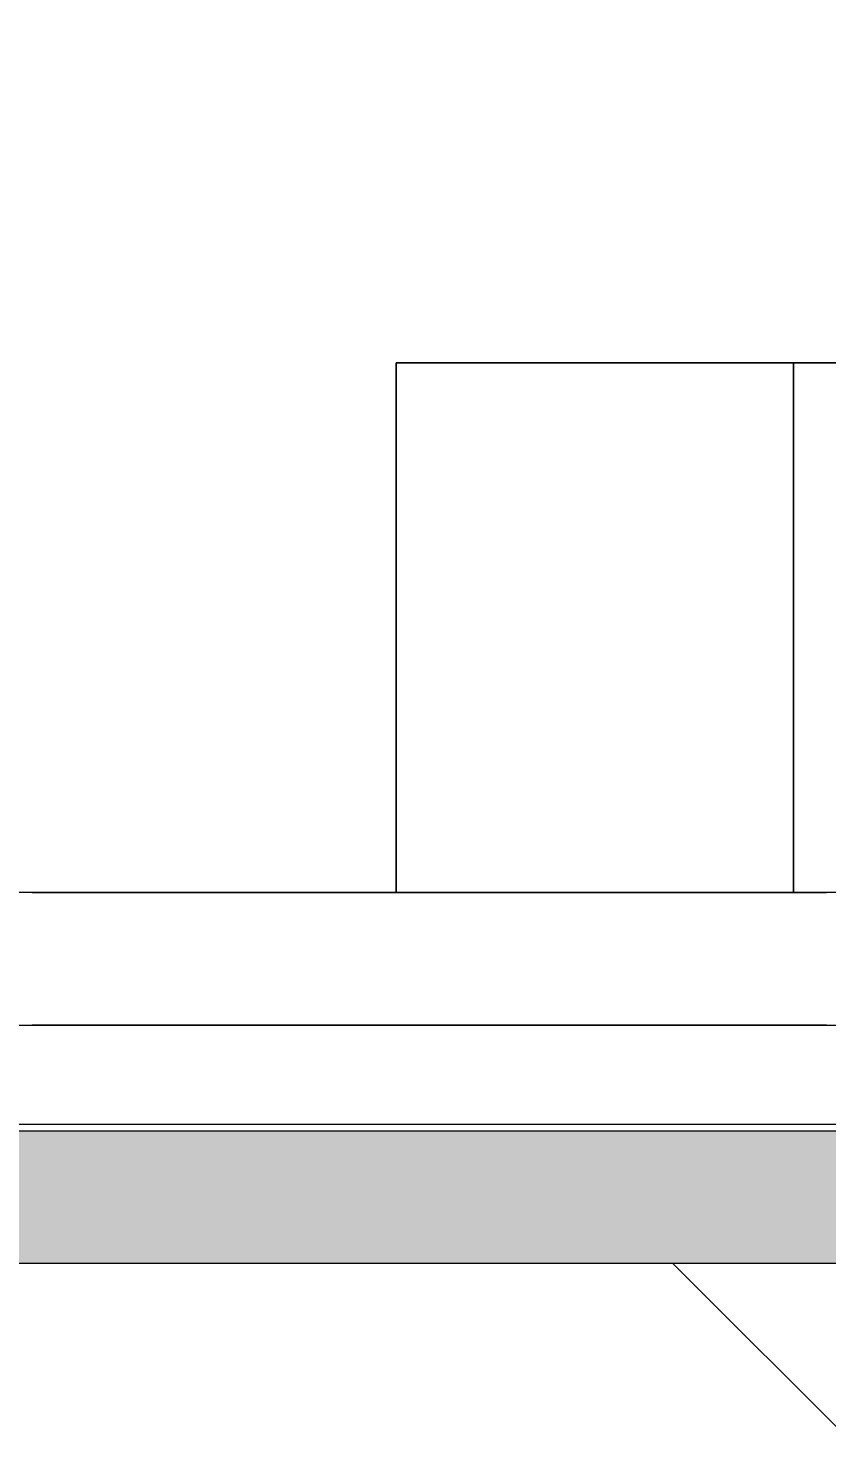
# Model space of a CAD drawing. Header units: millimetres. Extents: x -3724 to 231642, y -8553 to 29017.
# Drawn here: x 8831.9 to 8952.5, y 7871.7 to 8086.5 of the extents above; entities that cross this region are included whole.
import ezdxf

# ---------------------------------------------------------------- set-up
doc = ezdxf.new("R2010")
doc.units = ezdxf.units.MM
for name, color, linetype, lineweight in [('A-ANNO-DIMS', 7, 'Continuous', 9), ('A-ANNO-DIMS-100', 7, 'Continuous', 9), ('I-WALL', 7, 'Continuous', 9)]:
    doc.layers.add(name, color=color, linetype=linetype, lineweight=lineweight)
for name, color, linetype, lineweight, true_color in [('A-WALL-1', 9, 'Continuous', 9, 0x808080), ('A-WALL-FNSH-1', 9, 'Continuous', 9, 0x808080), ('I-FURN-1', 9, 'Continuous', 9, 0x808080)]:
    doc.layers.add(name, color=color, linetype=linetype, lineweight=lineweight, true_color=true_color)
doc.styles.add('ISOCPEUR', font='isocpeur.ttf', dxfattribs={"width": 0.9, "height": 250})
doc.styles.add('ISOCPEUR_1', font='isocpeur.ttf', dxfattribs={"width": 0.9, "height": 200})
doc.dimstyles.new('ISO-2_0_0_9К_Средний_округл2', dxfattribs={"dimscale": 304.8, "dimtxt": 199.196235, "dimasz": 0.492126, "dimexe": 0.393701, "dimexo": 0, "dimgap": 0, "dimtad": 1, "dimdec": 0, "dimrnd": 10, "dimzin": 0, "dimdsep": 46, "dimtxsty": 'ISOCPEUR_1', "dimblk1": 'OBLIQUE', "dimblk2": 'OBLIQUE', "dimsah": 1, "dimcen": 0.09, "dimdle": 0.393701, "dimazin": 0, "dimtfac": 1, "dimtdec": 4, "dimtix": 1, "dimtmove": 0, "dimatfit": 3, "dimfxl": 1, "dimtvp": 1, "dimtolj": 1, "dimtzin": 0, "dimarcsym": 2})
doc.dimstyles.new('ISO-2_5_0_9К_БОЛЬШОЙ', dxfattribs={"dimscale": 304.8, "dimtxt": 248.995294, "dimasz": 0.492126, "dimexe": 0.393701, "dimexo": 0.984252, "dimgap": 0, "dimtad": 1, "dimdec": 0, "dimrnd": 10, "dimzin": 0, "dimdsep": 46, "dimtxsty": 'ISOCPEUR', "dimblk1": 'OBLIQUE', "dimblk2": 'OBLIQUE', "dimsah": 1, "dimcen": 0.09, "dimdle": 0.393701, "dimazin": 0, "dimtfac": 1, "dimtdec": 4, "dimtix": 1, "dimtmove": 0, "dimatfit": 3, "dimfxl": 1, "dimtvp": 1, "dimtolj": 1, "dimtzin": 0, "dimarcsym": 2})

# ---------------------------------------------------------------- blocks, each defined once
blk = doc.blocks.new('Бизиборд лего - бизиборд 1_21б-32328682-План расстановки мебели и оборудования 1 этажа в осях 1-12')
at = {"layer": 'I-FURN-1'}
for p, q in [((-1205, 100), (-1355, 100)), ((-1355, 100), (-1355, 20)), ((-1355, 20), (-1355, 100)), ((-1355, 100), (-1205, 100)), ((-1205, 100), (-1295, 100)), ((-1295, 100), (-1295, 20)), ((-1295, 20), (-1295, 100)), ((-1295, 100), (-1205, 100)), ((-1000, 20), (-1500, 20)), ((-1410, 20), (-1405, 20)), ((-1407.07, 20), (-1410, 20)), ((-1410, 20), (-1400, 20)), ((-1405, 20), (-1410, 20)), ((-1410, 20), (-1390, 20)), ((-1409.66, 20), (-1410, 20)), ((-1410, 20), (-1409.66, 20)), ((-1408.66, 20), (-1410, 20)), ((-1410, 20), (-1390, 20)), ((-1390, 20), (-1410, 20)), ((-1410, 20), (-1390, 20)), ((-1408.66, 20), (-1410, 20)), ((-1410, 20), (-1409.66, 20)), ((-1409.66, 20), (-1410, 20)), ((-1410, 20), (-1390, 20)), ((-1407.07, 20), (-1410, 20)), ((-1410, 20), (-1402.59, 20)), ((-1397.41, 20), (-1410, 20)), ((-1410, 20), (-1390, 20)), ((-1390, 20), (-1410, 20)), ((-1410, 20), (-1390, 20)), ((-1390, 20), (-1410, 20)), ((-1410, 20), (-1390, 20)), ((-1390, 20), (-1410, 20)), ((-1410, 20), (-1390, 20)), ((-1390, 20), (-1410, 20)), ((-1410, 20), (-1392.93, 20)), ((-1390, 20), (-1410, 20)), ((-1410, 20), (-1390, 20)), ((-1409.66, 20), (-1410, 20)), ((-1410, 20), (-1390, 20)), ((-1390, 20), (-1410, 20)), ((-1410, 20), (-1390, 20)), ((-1390, 20), (-1410, 20)), ((-1410, 20), (-1390, 20)), ((-1390, 20), (-1410, 20)), ((-1410, 20), (-1390, 20)), ((-1390, 20), (-1410, 20)), ((-1410, 20), (-1390, 20)), ((-1390, 20), (-1410, 20)), ((-1410, 20), (-1395, 20)), ((-1400, 20), (-1410, 20)), ((-1410, 20), (-1392.93, 20)), ((-1390, 20), (-1410, 20)), ((-1410, 20), (-1390, 20)), ((-1390, 20), (-1410, 20)), ((-1410, 20), (-1390, 20)), ((-1390, 20), (-1410, 20)), ((-1410, 20), (-1390, 20)), ((-1407.07, 20), (-1410, 20)), ((-1410, 20), (-1402.59, 20)), ((-1390, 20), (-1410, 20)), ((-1410, 20), (-1402.59, 20)), ((-1390, 20), (-1410, 20)), ((-1392.93, 20), (-1409.66, 20)), ((-1409.66, 20), (-1408.66, 20)), ((-1409.66, 20), (-1405, 20)), ((-1402.59, 20), (-1409.66, 20)), ((-1408.66, 20), (-1409.66, 20)), ((-1408.66, 20), (-1407.07, 20)), ((-1408.66, 20), (-1407.07, 20)), ((-1405, 20), (-1408.66, 20)), ((-1390, 20), (-1408.66, 20)), ((-1407.07, 20), (-1408.66, 20)), ((-1402.59, 20), (-1407.07, 20)), ((-1407.07, 20), (-1405, 20)), ((-1390, 20), (-1407.07, 20)), ((-1400, 20), (-1407.07, 20)), ((-1397.41, 20), (-1407.07, 20)), ((-1406.22, 20), (-1397.41, 20)), ((-1405, 20), (-1402.59, 20)), ((-1402.59, 20), (-1405, 20)), ((-1405, 20), (-1402.59, 20)), ((-1400, 20), (-1405, 20)), ((-1405, 20), (-1392.93, 20)), ((-1402.59, 20), (-1400, 20)), ((-1397.41, 20), (-1402.59, 20)), ((-1400, 20), (-1402.59, 20)), ((-1402.59, 20), (-1400, 20)), ((-1400, 20), (-1402.59, 20)), ((-1402.59, 20), (-1390, 20)), ((-1402.59, 20), (-1390, 20)), ((-1402.59, 20), (-1390, 20)), ((-1400, 20), (-1397.41, 20)), ((-1400, 20), (-1397.41, 20)), ((-1397.41, 20), (-1400, 20)), ((-1400, 20), (-1397.41, 20)), ((-1395, 20), (-1400, 20)), ((-1397.41, 20), (-1400, 20)), ((-1397.41, 20), (-1400, 20)), ((-1390, 20), (-1400, 20)), ((-1397.41, 20), (-1395, 20)), ((-1392.93, 20), (-1397.41, 20)), ((-1397.41, 20), (-1395, 20)), ((-1395, 20), (-1397.41, 20)), ((-1397.41, 20), (-1395, 20)), ((-1395, 20), (-1397.41, 20)), ((-1395, 20), (-1397.41, 20)), ((-1395, 20), (-1397.41, 20)), ((-1395, 20), (-1397.41, 20)), ((-1396.45, 20), (-1391.57, 20)), ((-1395, 20), (-1390, 20)), ((-1395, 20), (-1392.93, 20)), ((-1392.93, 20), (-1395, 20)), ((-1395, 20), (-1391.34, 20)), ((-1392.93, 20), (-1395, 20)), ((-1390, 20), (-1395, 20)), ((-1392.93, 20), (-1395, 20)), ((-1392.93, 20), (-1395, 20)), ((-1395, 20), (-1390, 20)), ((-1390, 20), (-1395, 20)), ((-1391.34, 20), (-1392.93, 20)), ((-1392.93, 20), (-1391.34, 20)), ((-1391.34, 20), (-1392.93, 20)), ((-1390, 20), (-1392.93, 20)), ((-1391.34, 20), (-1392.93, 20)), ((-1392.93, 20), (-1390.34, 20)), ((-1391.34, 20), (-1392.93, 20)), ((-1392.93, 20), (-1390, 20)), ((-1391.34, 20), (-1392.93, 20)), ((-1392.93, 20), (-1390, 20)), ((-1390.34, 20), (-1391.34, 20)), ((-1391.34, 20), (-1390.34, 20)), ((-1390.34, 20), (-1391.34, 20)), ((-1391.34, 20), (-1390.34, 20)), ((-1390, 20), (-1391.34, 20)), ((-1390.34, 20), (-1391.34, 20)), ((-1390.34, 20), (-1391.34, 20)), ((-1390, 20), (-1390.34, 20)), ((-1390.34, 20), (-1390, 20)), ((-1390, 20), (-1390.34, 20)), ((-1390.34, 20), (-1390, 20)), ((-1390.34, 20), (-1390, 20)), ((-1390, 20), (-1390.34, 20)), ((-1390, 20), (-1390.34, 20)), ((-1390, 20), (-1355, 20)), ((-1355, 20), (-1350, 20)), ((-1350, 20), (-1355, 20)), ((-1355, 20), (-1350, 20)), ((-1350, 20), (-1332.97, 20)), ((-1332.97, 20), (-1350, 20)), ((-1350, 20), (-1332.97, 20)), ((-1348.66, 20), (-1350, 20)), ((-1350, 20), (-1332.97, 20)), ((-1349.66, 20), (-1350, 20)), ((-1350, 20), (-1332.97, 20)), ((-1332.97, 20), (-1350, 20)), ((-1350, 20), (-1332.97, 20)), ((-1332.97, 20), (-1350, 20)), ((-1350, 20), (-1332.97, 20)), ((-1332.97, 20), (-1350, 20)), ((-1350, 20), (-1332.97, 20)), ((-1337.41, 20), (-1350, 20)), ((-1350, 20), (-1332.97, 20)), ((-1332.97, 20), (-1350, 20)), ((-1350, 20), (-1347.07, 20)), ((-1349.66, 20), (-1350, 20)), ((-1350, 20), (-1332.97, 20)), ((-1332.97, 20), (-1350, 20)), ((-1350, 20), (-1332.97, 20)), ((-1332.97, 20), (-1350, 20)), ((-1350, 20), (-1332.97, 20)), ((-1332.97, 20), (-1350, 20)), ((-1350, 20), (-1332.97, 20)), ((-1332.97, 20), (-1350, 20)), ((-1350, 20), (-1342.59, 20)), ((-1349.66, 20), (-1350, 20)), ((-1350, 20), (-1349.66, 20)), ((-1332.97, 20), (-1350, 20)), ((-1350, 20), (-1332.97, 20)), ((-1332.97, 20), (-1350, 20)), ((-1350, 20), (-1332.97, 20)), ((-1332.97, 20), (-1350, 20)), ((-1350, 20), (-1332.97, 20)), ((-1332.97, 20), (-1350, 20)), ((-1350, 20), (-1332.97, 20)), ((-1332.97, 20), (-1350, 20)), ((-1350, 20), (-1332.97, 20)), ((-1332.97, 20), (-1350, 20)), ((-1350, 20), (-1347.07, 20)), ((-1349.66, 20), (-1350, 20)), ((-1350, 20), (-1332.97, 20)), ((-1332.97, 20), (-1350, 20)), ((-1350, 20), (-1332.97, 20)), ((-1332.97, 20), (-1350, 20)), ((-1350, 20), (-1332.97, 20)), ((-1332.97, 20), (-1350, 20)), ((-1350, 20), (-1342.59, 20)), ((-1332.97, 20), (-1350, 20)), ((-1350, 20), (-1345, 20)), ((-1348.66, 20), (-1350, 20)), ((-1350, 20), (-1342.59, 20)), ((-1331.34, 20), (-1350, 20)), ((-1348.66, 20), (-1349.66, 20)), ((-1348.66, 20), (-1349.66, 20)), ((-1342.59, 20), (-1349.66, 20)), ((-1349.66, 20), (-1332.97, 20)), ((-1332.97, 20), (-1349.66, 20)), ((-1348.66, 20), (-1342.74, 20)), ((-1342.74, 20), (-1348.66, 20)), ((-1348.66, 20), (-1342.74, 20)), ((-1332.97, 20), (-1348.66, 20)), ((-1347.07, 20), (-1348.66, 20)), ((-1347.07, 20), (-1348.66, 20)), ((-1342.59, 20), (-1348.66, 20)), ((-1345, 20), (-1347.07, 20)), ((-1347.07, 20), (-1345, 20)), ((-1345, 20), (-1347.07, 20)), ((-1347.07, 20), (-1332.97, 20)), ((-1342.59, 20), (-1345, 20)), ((-1345, 20), (-1342.59, 20)), ((-1342.59, 20), (-1345, 20)), ((-1345, 20), (-1335, 20)), ((-1342.59, 20), (-1337.85, 20)), ((-1337.85, 20), (-1342.59, 20)), ((-1342.59, 20), (-1337.85, 20)), ((-1340, 20), (-1342.59, 20)), ((-1342.59, 20), (-1340, 20)), ((-1340, 20), (-1342.59, 20)), ((-1342.59, 20), (-1332.97, 20)), ((-1332.97, 20), (-1342.59, 20)), ((-1342.59, 20), (-1332.97, 20)), ((-1332.97, 20), (-1342.59, 20)), ((-1342.59, 20), (-1332.93, 20)), ((-1337.41, 20), (-1340, 20)), ((-1340, 20), (-1337.41, 20)), ((-1337.41, 20), (-1340, 20)), ((-1337.41, 20), (-1332.97, 20)), ((-1332.97, 20), (-1337.41, 20)), ((-1337.41, 20), (-1332.97, 20)), ((-1335, 20), (-1337.41, 20)), ((-1332.97, 20), (-1337.41, 20)), ((-1337.41, 20), (-1335, 20)), ((-1335, 20), (-1337.41, 20)), ((-1332.97, 20), (-1335, 20)), ((-1335, 20), (-1332.97, 20)), ((-1332.97, 20), (-1335, 20)), ((-1335, 20), (-1332.97, 20)), ((-1332.97, 20), (-1332.93, 20)), ((-1332.93, 20), (-1332.97, 20)), ((-1332.97, 20), (-1332.93, 20)), ((-1332.93, 20), (-1332.97, 20)), ((-1332.97, 20), (-1332.93, 20)), ((-1332.93, 20), (-1332.97, 20)), ((-1332.97, 20), (-1332.93, 20)), ((-1332.93, 20), (-1332.97, 20)), ((-1332.97, 20), (-1332.93, 20)), ((-1332.93, 20), (-1332.97, 20)), ((-1332.97, 20), (-1332.93, 20)), ((-1332.93, 20), (-1332.97, 20)), ((-1332.97, 20), (-1332.93, 20)), ((-1332.93, 20), (-1332.97, 20)), ((-1332.97, 20), (-1332.93, 20)), ((-1332.93, 20), (-1332.97, 20)), ((-1332.97, 20), (-1332.93, 20)), ((-1332.93, 20), (-1332.97, 20)), ((-1332.97, 20), (-1332.93, 20)), ((-1332.93, 20), (-1332.97, 20)), ((-1332.97, 20), (-1332.93, 20)), ((-1332.93, 20), (-1332.97, 20)), ((-1332.97, 20), (-1332.93, 20)), ((-1332.93, 20), (-1332.97, 20)), ((-1332.97, 20), (-1332.93, 20)), ((-1332.93, 20), (-1332.97, 20)), ((-1332.97, 20), (-1332.93, 20)), ((-1332.93, 20), (-1332.97, 20)), ((-1332.97, 20), (-1332.93, 20)), ((-1332.93, 20), (-1332.97, 20)), ((-1332.97, 20), (-1332.93, 20)), ((-1332.93, 20), (-1332.97, 20)), ((-1332.97, 20), (-1332.93, 20)), ((-1332.93, 20), (-1332.97, 20)), ((-1332.97, 20), (-1332.93, 20)), ((-1332.93, 20), (-1332.97, 20)), ((-1332.97, 20), (-1332.93, 20)), ((-1332.93, 20), (-1332.97, 20)), ((-1332.97, 20), (-1332.93, 20)), ((-1332.93, 20), (-1332.97, 20)), ((-1332.97, 20), (-1332.93, 20)), ((-1332.93, 20), (-1332.97, 20)), ((-1332.97, 20), (-1332.93, 20)), ((-1332.93, 20), (-1332.97, 20)), ((-1332.97, 20), (-1332.93, 20)), ((-1332.93, 20), (-1332.97, 20)), ((-1332.97, 20), (-1332.93, 20)), ((-1332.93, 20), (-1332.97, 20)), ((-1332.97, 20), (-1332.93, 20)), ((-1332.93, 20), (-1332.97, 20)), ((-1332.97, 20), (-1332.93, 20)), ((-1332.93, 20), (-1332.97, 20)), ((-1332.93, 20), (-1331.34, 20)), ((-1331.34, 20), (-1332.93, 20)), ((-1332.93, 20), (-1331.34, 20)), ((-1332.93, 20), (-1330, 20)), ((-1330, 20), (-1332.93, 20)), ((-1332.93, 20), (-1330, 20)), ((-1330, 20), (-1332.93, 20)), ((-1332.93, 20), (-1330, 20)), ((-1330, 20), (-1332.93, 20)), ((-1332.93, 20), (-1330, 20)), ((-1330, 20), (-1332.93, 20)), ((-1332.93, 20), (-1330, 20)), ((-1330, 20), (-1332.93, 20)), ((-1332.93, 20), (-1330, 20)), ((-1330, 20), (-1332.93, 20)), ((-1332.93, 20), (-1330, 20)), ((-1330, 20), (-1332.93, 20)), ((-1332.93, 20), (-1330, 20)), ((-1330, 20), (-1332.93, 20)), ((-1332.93, 20), (-1331.34, 20)), ((-1331.34, 20), (-1332.93, 20)), ((-1332.93, 20), (-1330, 20)), ((-1330, 20), (-1332.93, 20)), ((-1332.93, 20), (-1330, 20)), ((-1330, 20), (-1332.93, 20)), ((-1332.93, 20), (-1330, 20)), ((-1330, 20), (-1332.93, 20)), ((-1332.93, 20), (-1330, 20)), ((-1330, 20), (-1332.93, 20)), ((-1332.93, 20), (-1330.34, 20)), ((-1330, 20), (-1332.93, 20)), ((-1332.93, 20), (-1330, 20)), ((-1330, 20), (-1332.93, 20)), ((-1332.93, 20), (-1330, 20)), ((-1330, 20), (-1332.93, 20)), ((-1332.93, 20), (-1330, 20)), ((-1330, 20), (-1332.93, 20)), ((-1332.93, 20), (-1330, 20)), ((-1330, 20), (-1332.93, 20)), ((-1332.93, 20), (-1330, 20)), ((-1330, 20), (-1332.93, 20)), ((-1332.93, 20), (-1330, 20)), ((-1330, 20), (-1332.93, 20)), ((-1332.93, 20), (-1330, 20)), ((-1330, 20), (-1332.93, 20)), ((-1332.93, 20), (-1330, 20)), ((-1330, 20), (-1332.93, 20)), ((-1332.93, 20), (-1330, 20)), ((-1330, 20), (-1332.93, 20)), ((-1332.93, 20), (-1330, 20)), ((-1330, 20), (-1332.93, 20)), ((-1332.93, 20), (-1330, 20)), ((-1330, 20), (-1332.93, 20)), ((-1332.93, 20), (-1330, 20)), ((-1330, 20), (-1332.93, 20)), ((-1332.93, 20), (-1330, 20)), ((-1331.34, 20), (-1330.34, 20)), ((-1330.34, 20), (-1331.34, 20)), ((-1330, 20), (-1331.34, 20)), ((-1330.34, 20), (-1330, 20)), ((-1330, 20), (-1330.34, 20)), ((-1330.34, 20), (-1330, 20)), ((-1330, 20), (-1290, 20)), ((-1290, 20), (-1330, 20)), ((-1330, 20), (-1295, 20)), ((-1295, 20), (-1290, 20)), ((-1290, 20), (-1295, 20)), ((-1293.9, 20), (-1290, 20)), ((-1500, 0), (-1000, 0)), ((-1402.59, 0), (-1410, 0)), ((-1410, 0), (-1407.07, 0)), ((-1390, 0), (-1410, 0)), ((-1410, 0), (-1390, 0)), ((-1390, 0), (-1410, 0)), ((-1410, 0), (-1390.34, 0)), ((-1390, 0), (-1410, 0)), ((-1410, 0), (-1407.07, 0)), ((-1390, 0), (-1410, 0)), ((-1410, 0), (-1402.59, 0)), ((-1390, 0), (-1410, 0)), ((-1410, 0), (-1390, 0)), ((-1390, 0), (-1410, 0)), ((-1410, 0), (-1390, 0)), ((-1390, 0), (-1410, 0)), ((-1410, 0), (-1390, 0)), ((-1390, 0), (-1410, 0)), ((-1410, 0), (-1390, 0)), ((-1390, 0), (-1410, 0)), ((-1410, 0), (-1392.93, 0)), ((-1390, 0), (-1410, 0)), ((-1410, 0), (-1390, 0)), ((-1390, 0), (-1410, 0)), ((-1410, 0), (-1390, 0)), ((-1397.41, 0), (-1410, 0)), ((-1410, 0), (-1390, 0)), ((-1390, 0), (-1410, 0)), ((-1410, 0), (-1390, 0)), ((-1390, 0), (-1410, 0)), ((-1410, 0), (-1390, 0)), ((-1390, 0), (-1410, 0)), ((-1410, 0), (-1390, 0)), ((-1390, 0), (-1410, 0)), ((-1410, 0), (-1390, 0)), ((-1390, 0), (-1410, 0)), ((-1410, 0), (-1390, 0)), ((-1390, 0), (-1410, 0)), ((-1410, 0), (-1390, 0)), ((-1402.59, 0), (-1410, 0)), ((-1410, 0), (-1409.66, 0)), ((-1390, 0), (-1410, 0)), ((-1410, 0), (-1390, 0)), ((-1390, 0), (-1410, 0)), ((-1410, 0), (-1390, 0)), ((-1390, 0), (-1410, 0)), ((-1410, 0), (-1390, 0)), ((-1390, 0), (-1410, 0)), ((-1410, 0), (-1390, 0)), ((-1390, 0), (-1410, 0)), ((-1410, 0), (-1397.41, 0)), ((-1390, 0), (-1410, 0)), ((-1410, 0), (-1390, 0)), ((-1392.93, 0), (-1410, 0)), ((-1410, 0), (-1407.07, 0)), ((-1409.66, 0), (-1390, 0)), ((-1397.41, 0), (-1408.66, 0)), ((-1408.66, 0), (-1397.41, 0)), ((-1397.41, 0), (-1408.66, 0)), ((-1407.07, 0), (-1390, 0)), ((-1407.07, 0), (-1390, 0)), ((-1407.07, 0), (-1390, 0)), ((-1400, 0), (-1402.59, 0)), ((-1402.59, 0), (-1397.41, 0)), ((-1390.34, 0), (-1402.59, 0)), ((-1397.41, 0), (-1400, 0)), ((-1390, 0), (-1397.41, 0)), ((-1397.41, 0), (-1390, 0)), ((-1390.34, 0), (-1397.41, 0)), ((-1397.41, 0), (-1390, 0)), ((-1391.57, 0), (-1396.45, 0)), ((-1396.45, 0), (-1391.57, 0)), ((-1391.57, 0), (-1396.45, 0)), ((-1392.93, 0), (-1391.34, 0)), ((-1390, 0), (-1392.93, 0)), ((-1391.34, 0), (-1390, 0)), ((-1390.34, 0), (-1390, 0)), ((-1390, 0), (-1390.34, 0)), ((-1390, 0), (-1390.34, 0)), ((-1350, 0), (-1390, 0)), ((-1390, 0), (-1350, 0)), ((-1350, 0), (-1390, 0)), ((-1349.66, 0), (-1350, 0)), ((-1350, 0), (-1349.66, 0)), ((-1347.07, 0), (-1350, 0)), ((-1350, 0), (-1332.97, 0)), ((-1332.97, 0), (-1350, 0)), ((-1350, 0), (-1332.97, 0)), ((-1332.97, 0), (-1350, 0)), ((-1350, 0), (-1332.97, 0)), ((-1332.97, 0), (-1350, 0)), ((-1350, 0), (-1332.97, 0)), ((-1332.97, 0), (-1350, 0)), ((-1350, 0), (-1345, 0)), ((-1332.97, 0), (-1350, 0)), ((-1350, 0), (-1335, 0)), ((-1332.97, 0), (-1350, 0)), ((-1350, 0), (-1332.97, 0)), ((-1332.97, 0), (-1350, 0)), ((-1350, 0), (-1332.97, 0)), ((-1332.97, 0), (-1350, 0)), ((-1350, 0), (-1332.97, 0)), ((-1348.66, 0), (-1350, 0)), ((-1350, 0), (-1342.59, 0)), ((-1332.97, 0), (-1350, 0)), ((-1350, 0), (-1349.66, 0)), ((-1332.97, 0), (-1350, 0)), ((-1350, 0), (-1332.97, 0)), ((-1332.97, 0), (-1350, 0)), ((-1350, 0), (-1332.97, 0)), ((-1332.97, 0), (-1350, 0)), ((-1350, 0), (-1345, 0)), ((-1332.97, 0), (-1350, 0)), ((-1350, 0), (-1332.97, 0)), ((-1332.97, 0), (-1350, 0)), ((-1350, 0), (-1332.97, 0)), ((-1349.66, 0), (-1350, 0)), ((-1350, 0), (-1349.66, 0)), ((-1332.97, 0), (-1350, 0)), ((-1350, 0), (-1332.97, 0)), ((-1332.97, 0), (-1350, 0)), ((-1350, 0), (-1332.97, 0)), ((-1332.97, 0), (-1350, 0)), ((-1350, 0), (-1332.97, 0)), ((-1332.97, 0), (-1350, 0)), ((-1350, 0), (-1332.97, 0)), ((-1332.97, 0), (-1350, 0)), ((-1350, 0), (-1332.97, 0)), ((-1332.97, 0), (-1350, 0)), ((-1350, 0), (-1332.97, 0)), ((-1332.97, 0), (-1350, 0)), ((-1350, 0), (-1345, 0)), ((-1332.97, 0), (-1350, 0)), ((-1350, 0), (-1332.97, 0)), ((-1332.93, 0), (-1350, 0)), ((-1350, 0), (-1330, 0)), ((-1332.97, 0), (-1349.66, 0)), ((-1349.66, 0), (-1348.66, 0)), ((-1349.66, 0), (-1342.59, 0)), ((-1348.66, 0), (-1349.66, 0)), ((-1349.66, 0), (-1348.66, 0)), ((-1342.74, 0), (-1348.66, 0)), ((-1348.66, 0), (-1342.74, 0)), ((-1342.74, 0), (-1348.66, 0)), ((-1348.66, 0), (-1347.07, 0)), ((-1337.41, 0), (-1348.66, 0)), ((-1347.07, 0), (-1348.66, 0)), ((-1348.66, 0), (-1347.07, 0)), ((-1347.07, 0), (-1345, 0)), ((-1332.97, 0), (-1347.07, 0)), ((-1345, 0), (-1347.07, 0)), ((-1347.07, 0), (-1345, 0)), ((-1345, 0), (-1337.41, 0)), ((-1345, 0), (-1332.97, 0)), ((-1345, 0), (-1332.97, 0)), ((-1342.59, 0), (-1345, 0)), ((-1345, 0), (-1342.59, 0)), ((-1345, 0), (-1342.59, 0)), ((-1337.85, 0), (-1342.59, 0)), ((-1342.59, 0), (-1337.85, 0)), ((-1337.85, 0), (-1342.59, 0)), ((-1342.59, 0), (-1332.97, 0)), ((-1342.59, 0), (-1332.97, 0)), ((-1332.97, 0), (-1342.59, 0)), ((-1342.59, 0), (-1332.97, 0)), ((-1342.59, 0), (-1332.97, 0)), ((-1332.97, 0), (-1337.41, 0)), ((-1337.41, 0), (-1332.97, 0)), ((-1332.97, 0), (-1337.41, 0)), ((-1337.41, 0), (-1332.97, 0)), ((-1332.97, 0), (-1337.41, 0)), ((-1335, 0), (-1332.97, 0)), ((-1332.93, 0), (-1332.97, 0)), ((-1332.97, 0), (-1332.93, 0)), ((-1332.93, 0), (-1332.97, 0)), ((-1332.97, 0), (-1332.93, 0)), ((-1332.93, 0), (-1332.97, 0)), ((-1332.97, 0), (-1332.93, 0)), ((-1332.93, 0), (-1332.97, 0)), ((-1332.97, 0), (-1332.93, 0)), ((-1332.93, 0), (-1332.97, 0)), ((-1332.97, 0), (-1332.93, 0)), ((-1332.93, 0), (-1332.97, 0)), ((-1332.97, 0), (-1332.93, 0)), ((-1332.93, 0), (-1332.97, 0)), ((-1332.97, 0), (-1332.93, 0)), ((-1332.93, 0), (-1332.97, 0)), ((-1332.97, 0), (-1332.93, 0)), ((-1332.93, 0), (-1332.97, 0)), ((-1332.97, 0), (-1332.93, 0)), ((-1332.93, 0), (-1332.97, 0)), ((-1332.97, 0), (-1332.93, 0)), ((-1332.93, 0), (-1332.97, 0)), ((-1332.97, 0), (-1332.93, 0)), ((-1332.93, 0), (-1332.97, 0)), ((-1332.97, 0), (-1332.93, 0)), ((-1332.93, 0), (-1332.97, 0)), ((-1332.97, 0), (-1332.93, 0)), ((-1332.93, 0), (-1332.97, 0)), ((-1332.97, 0), (-1332.93, 0)), ((-1332.93, 0), (-1332.97, 0)), ((-1332.97, 0), (-1332.93, 0)), ((-1332.93, 0), (-1332.97, 0)), ((-1332.97, 0), (-1332.93, 0)), ((-1332.93, 0), (-1332.97, 0)), ((-1332.97, 0), (-1332.93, 0)), ((-1332.93, 0), (-1332.97, 0)), ((-1332.97, 0), (-1332.93, 0)), ((-1332.93, 0), (-1332.97, 0)), ((-1332.97, 0), (-1332.93, 0)), ((-1332.93, 0), (-1332.97, 0)), ((-1332.97, 0), (-1332.93, 0)), ((-1332.93, 0), (-1332.97, 0)), ((-1332.97, 0), (-1332.93, 0)), ((-1332.93, 0), (-1332.97, 0)), ((-1332.97, 0), (-1332.93, 0)), ((-1332.93, 0), (-1332.97, 0)), ((-1332.97, 0), (-1332.93, 0)), ((-1332.93, 0), (-1332.97, 0)), ((-1332.97, 0), (-1332.93, 0)), ((-1332.93, 0), (-1332.97, 0)), ((-1332.97, 0), (-1332.93, 0)), ((-1332.93, 0), (-1332.97, 0)), ((-1332.97, 0), (-1332.93, 0)), ((-1331.34, 0), (-1332.93, 0)), ((-1332.93, 0), (-1331.34, 0)), ((-1331.34, 0), (-1332.93, 0)), ((-1330.34, 0), (-1332.93, 0)), ((-1332.93, 0), (-1331.34, 0)), ((-1330.34, 0), (-1332.93, 0)), ((-1332.93, 0), (-1330, 0)), ((-1330, 0), (-1332.93, 0)), ((-1332.93, 0), (-1330, 0)), ((-1331.34, 0), (-1332.93, 0)), ((-1332.93, 0), (-1330, 0)), ((-1330, 0), (-1332.93, 0)), ((-1332.93, 0), (-1331.34, 0)), ((-1330, 0), (-1332.93, 0)), ((-1332.93, 0), (-1330, 0)), ((-1330, 0), (-1332.93, 0)), ((-1332.93, 0), (-1330.34, 0)), ((-1330, 0), (-1332.93, 0)), ((-1332.93, 0), (-1330, 0)), ((-1330, 0), (-1332.93, 0)), ((-1332.93, 0), (-1330, 0)), ((-1330, 0), (-1332.93, 0)), ((-1332.93, 0), (-1330, 0)), ((-1330, 0), (-1332.93, 0)), ((-1332.93, 0), (-1330, 0)), ((-1330, 0), (-1332.93, 0)), ((-1332.93, 0), (-1330, 0)), ((-1330, 0), (-1332.93, 0)), ((-1332.93, 0), (-1330, 0)), ((-1330, 0), (-1332.93, 0)), ((-1332.93, 0), (-1330, 0)), ((-1330, 0), (-1332.93, 0)), ((-1332.93, 0), (-1330, 0)), ((-1330, 0), (-1332.93, 0)), ((-1332.93, 0), (-1330, 0)), ((-1330, 0), (-1332.93, 0)), ((-1332.93, 0), (-1330, 0)), ((-1330, 0), (-1332.93, 0)), ((-1332.93, 0), (-1330, 0)), ((-1330, 0), (-1332.93, 0)), ((-1332.93, 0), (-1330, 0)), ((-1330, 0), (-1332.93, 0)), ((-1332.93, 0), (-1330, 0)), ((-1330, 0), (-1332.93, 0)), ((-1332.93, 0), (-1330, 0)), ((-1330, 0), (-1332.93, 0)), ((-1332.93, 0), (-1330, 0)), ((-1330, 0), (-1332.93, 0)), ((-1332.93, 0), (-1330, 0)), ((-1330, 0), (-1332.93, 0)), ((-1332.93, 0), (-1330, 0)), ((-1330, 0), (-1332.93, 0)), ((-1332.93, 0), (-1330, 0)), ((-1330, 0), (-1332.93, 0)), ((-1332.93, 0), (-1330, 0)), ((-1330, 0), (-1332.93, 0)), ((-1331.34, 0), (-1330.34, 0)), ((-1330, 0), (-1331.34, 0)), ((-1331.34, 0), (-1330, 0)), ((-1330, 0), (-1330.34, 0)), ((-1330.34, 0), (-1330, 0)), ((-1330, 0), (-1330.34, 0)), ((-1330.34, 0), (-1330, 0)), ((-1290, 0), (-1330, 0)), ((-1330, 0), (-1290, 0)), ((-1290, 0), (-1330, 0))]:
    blk.add_line(p, q, dxfattribs=at)
blk = doc.blocks.new('DIMBLOCK112-План расстановки мебели и оборудования 1 этажа в осях 1-12')
at = {"layer": 'A-ANNO-DIMS-100'}
for p, q in [((7660, 7900), (7660, 8416.23)), ((10242.5, 8036), (10242.5, 8416.23)), ((7540, 8296.23), (10242.5, 8296.23)), ((7660, 8296.23), (7660, 7900)), ((10242.5, 8296.23), (10242.5, 8036))]:
    blk.add_line(p, q, dxfattribs=at)
at = {"layer": 'A-ANNO-DIMS-100', "lineweight": 20}
for p, q in [((7660, 8296.23), (7735, 8371.23)), ((10242.5, 8296.23), (10317.5, 8371.23)), ((7660, 8296.23), (7585, 8221.23)), ((10242.5, 8296.23), (10167.5, 8221.23))]:
    blk.add_line(p, q, dxfattribs=at)
at = {"layer": 'A-ANNO-DIMS-100', "color": 0, "insert": (8778.87, 8557.52), "char_height": 200, "width": 413.7153, "attachment_point": 1, "line_spacing_factor": 1.149209, "style": 'ISOCPEUR_1'}
blk.add_mtext('1/2', dxfattribs=at)
blk = doc.blocks.new('_Oblique')
at = {"color": 0, "linetype": 'ByBlock', "lineweight": -2}
blk.add_line((-0.5, -0.5), (0.5, 0.5), dxfattribs=at)
blk = doc.blocks.new('DIMBLOCK114-План расстановки мебели и оборудования 1 этажа в осях 1-12')
at = {"layer": 'A-ANNO-DIMS-100'}
for p, q in [((7660, 8200), (7660, 9383.39)), ((12825, 8683), (12825, 9383.39)), ((7540, 9263.39), (12945, 9263.39)), ((7660, 9263.39), (7660, 8200)), ((12825, 9263.39), (12825, 8683))]:
    blk.add_line(p, q, dxfattribs=at)
at = {"layer": 'A-ANNO-DIMS-100', "lineweight": 20}
for p, q in [((7660, 9263.39), (7735, 9338.39)), ((12825, 9263.39), (12900, 9338.39)), ((7660, 9263.39), (7585, 9188.39)), ((12825, 9263.39), (12750, 9188.39))]:
    blk.add_line(p, q, dxfattribs=at)
at = {"layer": 'A-ANNO-DIMS-100', "color": 0, "insert": (9948.02, 9590), "char_height": 250, "width": 706.7636, "attachment_point": 1, "line_spacing_factor": 1.149209, "style": 'ISOCPEUR'}
blk.add_mtext('5170', dxfattribs=at)

msp = doc.modelspace()

# ---------------------------------------------------------------- hatches: boundary and pattern name
at = {"layer": 'I-WALL'}
h = msp.add_hatch(dxfattribs=at)
h.set_pattern_fill('FP_103', color=256, style=0, pattern_type=2)
h.set_pattern_definition([(0, (0, 0), (121.92, 30.48), [10.058, -81.382, 10.058, -81.382, -487.68]), (0, (0, 0), (121.92, 30.48), [-182.88, 10.058, -172.822, 10.058, -81.382, -213.36]), (0, (0, 0), (121.92, 30.48), [-457.2, 10.058, -50.902, 10.058, -142.342]), (120, (45.72, 15.24), (-87.356454, 90.34582), [10.058, -81.382, 10.058, -81.382, -487.68]), (120, (45.72, 15.24), (-87.356454, 90.34582), [-182.88, 10.058, -172.822, 10.058, -81.382, -213.36]), (120, (45.72, 15.24), (-87.356454, 90.34582), [-457.2, 10.058, -50.902, 10.058, -142.342]), (240, (60.96, 76.2), (-34.563546, -120.82582), [10.058, -81.382, 10.058, -81.382, -487.68]), (240, (60.96, 76.2), (-34.563546, -120.82582), [-182.88, 10.058, -172.822, 10.058, -81.382, -213.36]), (240, (60.96, 76.2), (-34.563546, -120.82582), [-457.2, 10.058, -50.902, 10.058, -142.342])])
h.paths.add_polyline_path([(12760, 7900), (12760, 7920), (7660, 7920), (7660, 7900), (12376.65, 7900)])
h = msp.add_hatch(dxfattribs=at)
h.set_pattern_fill('FP_16', color=256, style=0, pattern_type=2)
h.set_pattern_definition([(135, (0, 0), (-70.7107, -70.7107), [])])
h.paths.add_polyline_path([(8260, 7700), (12160, 7700), (12160, 7900), (8260, 7900)])

# ---------------------------------------------------------------- linework, layer by layer
at = {"layer": 'A-WALL-1'}
msp.add_line((12160, 7900), (8260, 7900), dxfattribs=at)
at = {"layer": 'A-WALL-FNSH-1'}
for p, q in [((12825, 7921), (7660, 7921)), ((7660, 7920), (12825, 7920))]:
    msp.add_line(p, q, dxfattribs=at)

# ---------------------------------------------------------------- block references
at = {"layer": 'I-FURN-1'}
msp.add_blockref('Бизиборд лего - бизиборд 1_21б-32328682-План расстановки мебели и оборудования 1 этажа в осях 1-12', (10242.5, 7936), dxfattribs=at)

# ---------------------------------------------------------------- dimensions: what is measured, and where the dimension line sits
at = {"layer": 'A-ANNO-DIMS'}
dim = msp.add_linear_dim(base=(12825, 9263.39), p1=(7660, 7900), p2=(12825, 8383), dimstyle='ISO-2_5_0_9К_БОЛЬШОЙ', override={"dimpost": '<>', "dimfxl": 5187.534482}, dxfattribs=at)
dim.commit()
dim.dimension.update_dxf_attribs({"geometry": 'DIMBLOCK114-План расстановки мебели и оборудования 1 этажа в осях 1-12', "text_midpoint": (10242.5, 9388.39)})
dim = msp.add_linear_dim(base=(10242.5, 8296.23), p1=(7660, 7900), p2=(10242.5, 8036), text='1/2', dimstyle='ISO-2_0_0_9К_Средний_округл2', override={"dimpost": '<>', "dimfxl": 2586.078547}, dxfattribs=at)
dim.commit()
dim.dimension.update_dxf_attribs({"geometry": 'DIMBLOCK112-План расстановки мебели и оборудования 1 этажа в осях 1-12', "text_midpoint": (8951.25, 8396.23)})

doc.saveas('drawing.dxf')
